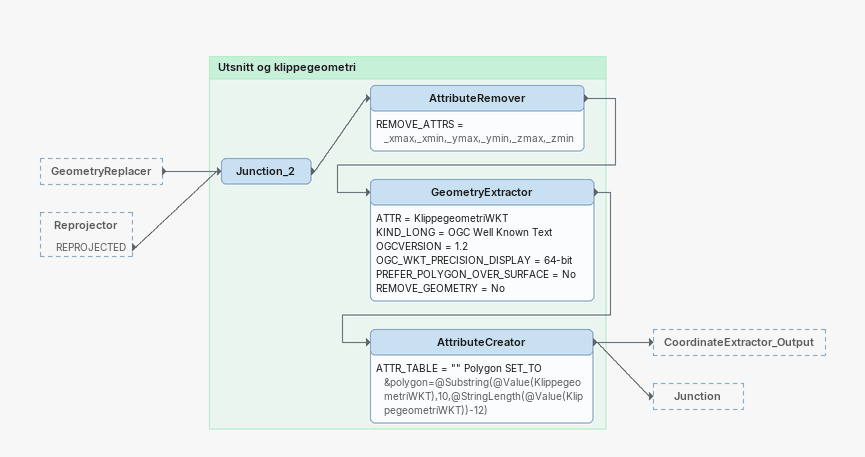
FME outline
GeometryReplacer [outside]
    -> Junction_2
Reprojector [outside]
    REPROJECTED -> Junction_2

Bookmark: Utsnitt og klippegeometri
Junction_2
    -> AttributeRemover
AttributeRemover
    REMOVE_ATTRS = _xmax,_xmin,_ymax,_ymin,_zmax,_zmin
    -> GeometryExtractor
GeometryExtractor
    ATTR = KlippegeometriWKT
    KIND_LONG = OGC Well Known Text
    OGCVERSION = 1.2
    OGC_WKT_PRECISION_DISPLAY = 64-bit
    PREFER_POLYGON_OVER_SURFACE = No
    REMOVE_GEOMETRY = No
    -> AttributeCreator
AttributeCreator
    ATTR_TABLE = "" Polygon SET_TO &polygon=@Substring(@Value(KlippegeometriWKT),10,@StringLength(@Value(KlippegeometriWKT))-12)
    -> CoordinateExtractor_Output
    -> Junction
